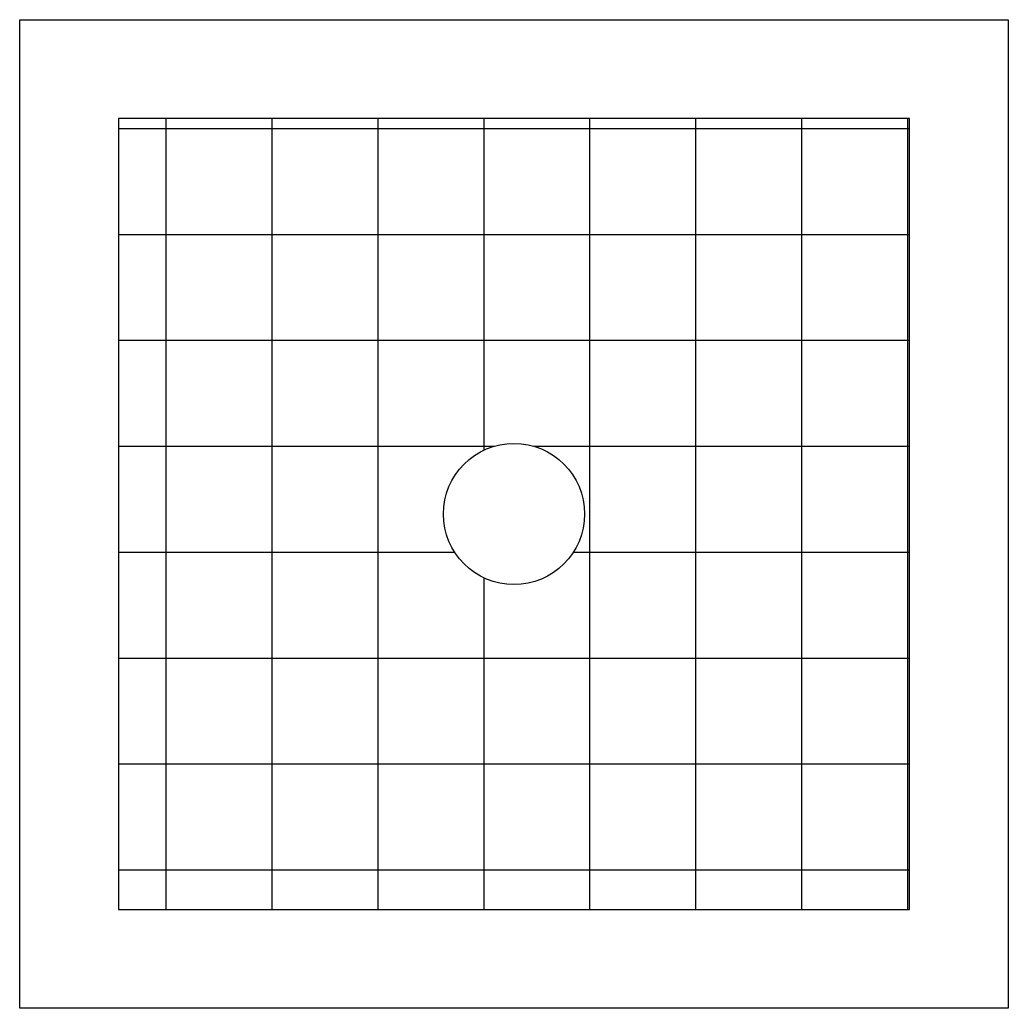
# Model space of a CAD drawing. Header units: millimetres. Extents: x -2894.541 to -2894.141, y 3747.421 to 3747.821.
import ezdxf

# ---------------------------------------------------------------- set-up
doc = ezdxf.new("R2010")
doc.units = ezdxf.units.MM
doc.layers.add('Ele_caixas', color=2, linetype='Continuous')

msp = doc.modelspace()

# ---------------------------------------------------------------- hatches: boundary and pattern name
at = {"layer": 'Ele_caixas'}
h = msp.add_hatch(dxfattribs=at)
h.set_pattern_fill('NET', color=1, scale=0.342857, style=0)
h.set_pattern_definition([(0, (1173.56139, 4952.833784), (0, 0.04285714286), []), (90, (1173.56139, 4952.833784), (-0.04285714286, 3e-18), [])])
h.paths.add_polyline_path([(-2894.50075, 3747.78066), (-2894.50075, 3747.46066), (-2894.18075, 3747.46066), (-2894.18075, 3747.78066)])
h.paths.add_polyline_path([(-2894.31218, 3747.62066, -1), (-2894.36932, 3747.62066, -1)], flags=16)

# ---------------------------------------------------------------- linework, layer by layer
at = {"layer": 'Ele_caixas', "color": 2}
for p, q in [((-2894.50075, 3747.78066), (-2894.50075, 3747.46066)), ((-2894.18075, 3747.78066), (-2894.50075, 3747.78066)), ((-2894.18075, 3747.46066), (-2894.18075, 3747.78066)), ((-2894.50075, 3747.46066), (-2894.18075, 3747.46066))]:
    msp.add_line(p, q, dxfattribs=at)
msp.add_lwpolyline([(-2894.54075, 3747.42066), (-2894.54075, 3747.82066), (-2894.14075, 3747.82066), (-2894.14075, 3747.42066)], close=True, dxfattribs=at)
msp.add_circle((-2894.34075, 3747.62066), 0.02857, dxfattribs=at)

doc.saveas('drawing.dxf')
